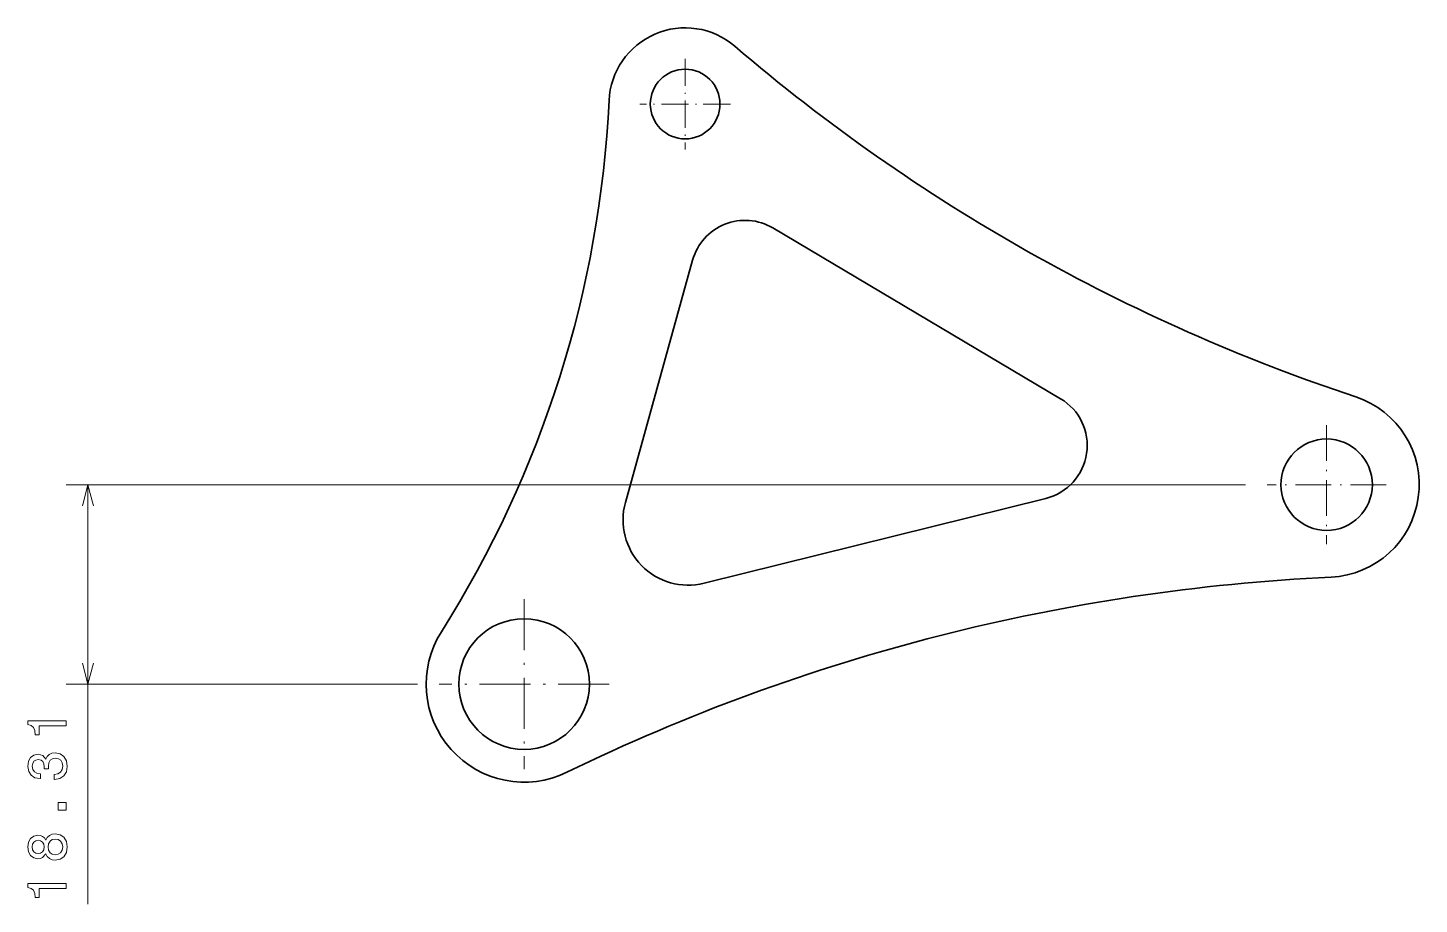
# Model space of a CAD drawing. Extents: x 74 to 202, y 79 to 159.
import ezdxf

# ---------------------------------------------------------------- set-up
doc = ezdxf.new("R2010")
doc.units = 0
doc.linetypes.add('DASHDOT', pattern=[18.5, 12, -3, 0.5, -3])

msp = doc.modelspace()

# ---------------------------------------------------------------- linework, layer by layer
at = {"color": 7, "linetype": 'DASHDOT', "lineweight": 13, "ltscale": 0.208}
for p, q in [((134.346313, 156.196548), (134.346313, 147.876556)), ((138.506317, 152.036545), (130.18631, 152.036545))]:
    msp.add_line(p, q, dxfattribs=at)
at = {"color": 7, "lineweight": 35}
for p, q in [((168.832306, 124.978584), (142.402771, 140.656754)), ((135.034088, 137.694214), (128.858444, 115.453575)), ((167.486786, 115.825775), (136.086258, 108.025261))]:
    msp.add_line(p, q, dxfattribs=at)
at = {"color": 7, "linetype": 'DASHDOT', "lineweight": 13, "ltscale": 0.273}
for p, q in [((193.274475, 122.53997), (193.274475, 111.619972)), ((198.734467, 117.079971), (187.814484, 117.079971))]:
    msp.add_line(p, q, dxfattribs=at)
at = {"color": 7, "lineweight": 13}
for p, q in [((185.814484, 117.079971), (77.489685, 117.079971)), ((79.489685, 78.555634), (79.489685, 117.079971)), ((109.754616, 98.766502), (77.489685, 98.766502))]:
    msp.add_line(p, q, dxfattribs=at)
at = {"color": 7, "linetype": 'DASHDOT', "lineweight": 13, "ltscale": 0.39}
for p, q in [((119.554619, 106.566505), (119.554619, 90.966499)), ((127.354622, 98.766502), (111.754616, 98.766502))]:
    msp.add_line(p, q, dxfattribs=at)
at = {"color": 7, "lineweight": 13}
for points in [[(80.007324, 115.148117), (79.489685, 117.079971), (78.972046, 115.148117)], [(78.972046, 100.698357), (79.489685, 98.766502), (80.007324, 100.698357)]]:
    msp.add_lwpolyline(points, dxfattribs=at)
for points in [[(77.489685, 94.926964), (77.489685, 95.385895), (73.964462, 95.385895), (73.964462, 95.042953), (74.272102, 94.952179), (74.478874, 94.770622), (74.599915, 94.493248), (74.640259, 94.109962), (74.998322, 94.109962), (74.998322, 94.926964)], [(76.390259, 90.010826), (76.42556, 90.010826), (76.909714, 90.091515), (77.272827, 90.328545), (77.504807, 90.701744), (77.590546, 91.195984), (77.504807, 91.720482), (77.282913, 92.113853), (76.929886, 92.366013), (76.475998, 92.456787), (76.178444, 92.416443), (75.936371, 92.305496), (75.749771, 92.12394), (75.613602, 91.881859), (75.341263, 92.209671), (74.907547, 92.325668), (74.514175, 92.250015), (74.216629, 92.033157), (74.030029, 91.68013), (73.964462, 91.195984), (74.045158, 90.742096), (74.267059, 90.394112), (74.620087, 90.167168), (75.089104, 90.091515), (75.124405, 90.091515), (75.124405, 90.540359), (74.801636, 90.580711), (74.569656, 90.71183), (74.428444, 90.923645), (74.378006, 91.221199), (74.41835, 91.483444), (74.524261, 91.675087), (74.695732, 91.791084), (74.927719, 91.836472), (75.174835, 91.791084), (75.341263, 91.670044), (75.442131, 91.458229), (75.472389, 91.170769), (75.467346, 90.974083), (75.865761, 90.974083), (75.855675, 91.221199), (75.901062, 91.538925), (76.022102, 91.775955), (76.218788, 91.917168), (76.475998, 91.967598), (76.768501, 91.912125), (76.985359, 91.765869), (77.121521, 91.533882), (77.166916, 91.226242), (77.116486, 90.908516), (76.965187, 90.676529), (76.723114, 90.530273), (76.390259, 90.4748)], [(77.489685, 87.197708), (77.489685, 87.893677), (76.738235, 87.893677), (76.738235, 87.197708)], [(75.603516, 83.184311), (75.74472, 82.927109), (75.941406, 82.750595), (76.18853, 82.639641), (76.486084, 82.60434), (76.934921, 82.685028), (77.282913, 82.917023), (77.504807, 83.295265), (77.590546, 83.809669), (77.504807, 84.319038), (77.282913, 84.697281), (76.934921, 84.929268), (76.486084, 85.014999), (76.18853, 84.974655), (75.941406, 84.868752), (75.74472, 84.687195), (75.603516, 84.435028), (75.482475, 84.636765), (75.316055, 84.777969), (75.114319, 84.863708), (74.867203, 84.893967), (74.509132, 84.813278), (74.221664, 84.601456), (74.035065, 84.258522), (73.964462, 83.809669), (74.035065, 83.355782), (74.221664, 83.01284), (74.509132, 82.795982), (74.867203, 82.720337), (75.114319, 82.745552), (75.316055, 82.831284)], [(74.907547, 83.19944), (74.685646, 83.239784), (74.514175, 83.360825), (74.408264, 83.552467), (74.36792, 83.809669), (74.408264, 84.061836), (74.514175, 84.253479), (74.685646, 84.374512), (74.907547, 84.419907), (75.134491, 84.374512), (75.311005, 84.253479), (75.427002, 84.061836), (75.462303, 83.809669), (75.421959, 83.552467), (75.311005, 83.360825), (75.134491, 83.239784)], [(76.475998, 83.088493), (76.208702, 83.133881), (76.006973, 83.280136), (75.875847, 83.50708), (75.83046, 83.809669), (75.875847, 84.107224), (76.006973, 84.334167), (76.208702, 84.480423), (76.475998, 84.530853), (76.763458, 84.480423), (76.980316, 84.334167), (77.121521, 84.107224), (77.166916, 83.809669), (77.121521, 83.50708), (76.980316, 83.280136), (76.763458, 83.133881)], [(77.489685, 79.982872), (77.489685, 80.441803), (73.964462, 80.441803), (73.964462, 80.098862), (74.272102, 80.008087), (74.478874, 79.82653), (74.599915, 79.549149), (74.640259, 79.165871), (74.998322, 79.165871), (74.998322, 79.982872)]]:
    msp.add_lwpolyline(points, close=True, dxfattribs=at)
at = {"color": 7, "lineweight": 35}
for centre, radius in [((134.346313, 152.036545), 3.2), ((193.274475, 117.079971), 4.2), ((119.554619, 98.766502), 6)]:
    msp.add_circle(centre, radius, dxfattribs=at)
for centre, radius, start, end in [((134.346313, 152.036545), 7, 49.444552, 177.297955), ((249.428833, 286.51709), 170, 229.444554, 251.663924), ((27.465279, 157.080765), 100, 327.656548, 357.297948), ((139.851807, 136.356461), 5, 59.323301, 164.481419), ((166.281342, 120.678284), 5, 283.950994, 59.323301), ((193.274475, 117.079971), 8.5, 272.712368, 71.663923), ((134.639709, 113.848274), 6, 164.481419, 283.950994), ((202.194672, -71.208855), 180, 92.712366, 115.928487), ((119.554619, 98.766502), 9, 147.656546, 295.928488)]:
    msp.add_arc(centre, radius, start, end, dxfattribs=at)

doc.saveas('drawing.dxf')
